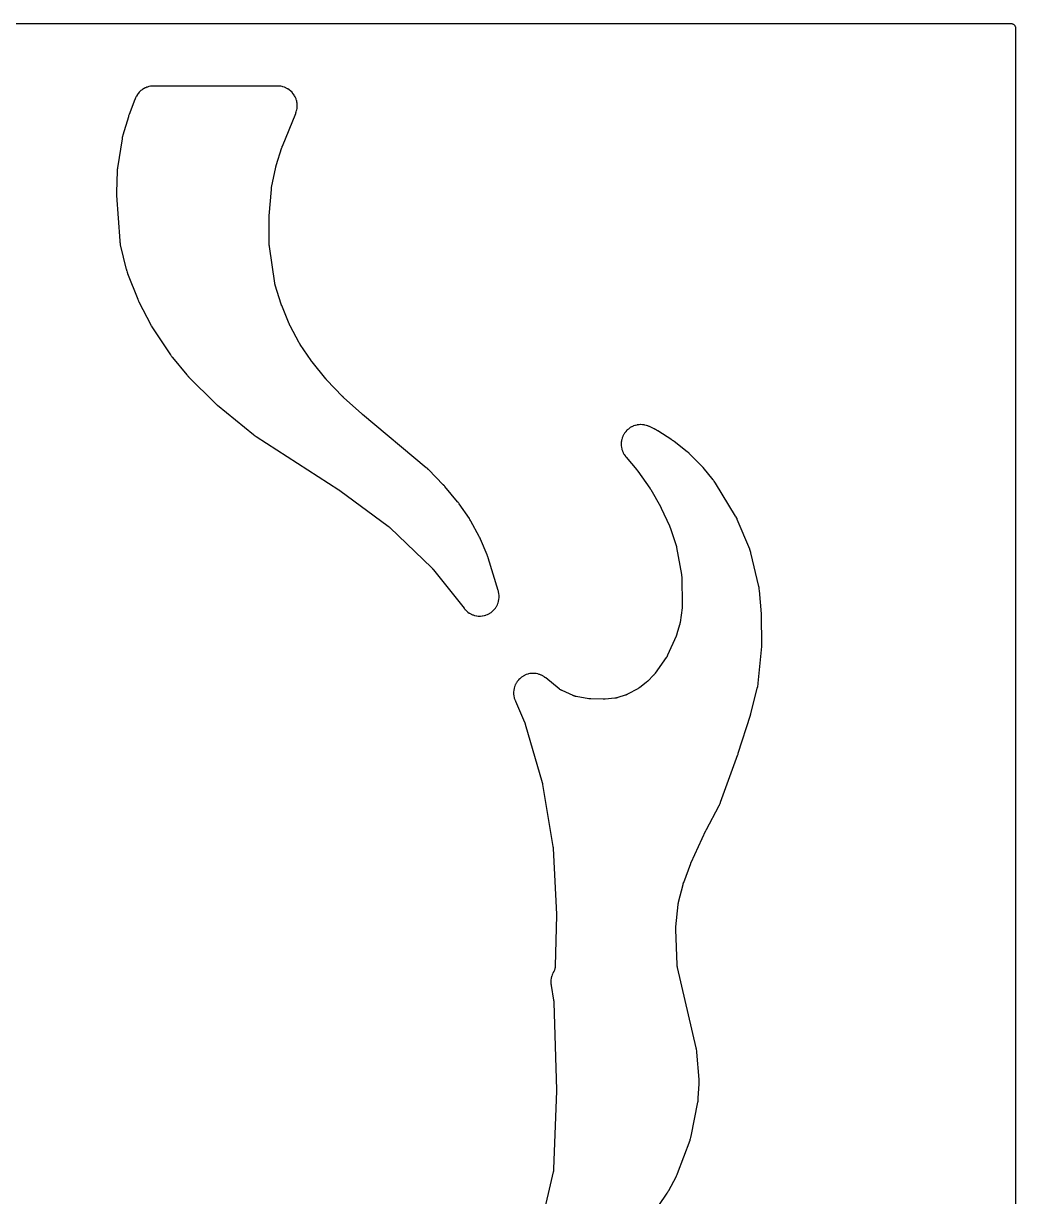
# Model space of a CAD drawing. Header units: millimetres. Extents: x 0 to 300, y 0 to 300.
# Drawn here: x 173.1 to 300, y 150 to 300.1 of the extents above; entities that cross this region are included whole.
import ezdxf

# ---------------------------------------------------------------- set-up
doc = ezdxf.new("R2010")
doc.units = ezdxf.units.MM
doc.layers.add('CUT', color=7, linetype='CONTINUOUS')

msp = doc.modelspace()

# ---------------------------------------------------------------- linework, layer by layer
at = {"layer": 'CUT'}
for points in [[(1.4375, 300.0625), (298.5266, 300.0625), (299.4119, 300.0625), (299.4853, 300.0589), (299.5435, 300.0503), (299.6005, 300.036), (299.6559, 300.0162), (299.7091, 299.991), (299.7595, 299.9608), (299.8068, 299.9257), (299.8503, 299.8863), (299.8898, 299.8427), (299.9249, 299.7954), (299.9551, 299.745), (299.9802, 299.6918), (300.0001, 299.6365), (300.0143, 299.5794), (300.023, 299.5212), (300.0266, 299.4478), (300.0266, 298.5625), (300.0266, 1.4375)], [(254.3849, 148.8399), (255.4506, 150.4505), (255.4584, 150.4626), (255.5081, 150.5418), (255.5156, 150.5541), (255.5756, 150.655), (255.5828, 150.6674), (255.6287, 150.7489), (255.6356, 150.7615), (256.5703, 152.5196), (256.5792, 152.537), (256.6352, 152.6512), (256.6435, 152.6689), (256.7091, 152.8144), (256.7168, 152.8324), (256.7653, 152.95), (256.7724, 152.9682), (258.364, 157.2204), (258.3682, 157.2319), (258.3946, 157.3073), (258.3986, 157.3189), (258.4136, 157.3646), (258.4208, 157.3881), (258.4643, 157.5417), (258.4705, 157.5655), (258.4817, 157.6122), (258.4845, 157.6242), (258.5015, 157.7022), (258.504, 157.7143), (259.3605, 162.0672), (259.3641, 162.0873), (259.3852, 162.2182), (259.3882, 162.2384), (259.4091, 162.4036), (259.4113, 162.4239), (259.4235, 162.556), (259.4251, 162.5763), (259.5333, 164.436), (259.5342, 164.4569), (259.5374, 164.5931), (259.5375, 164.6141), (259.5355, 164.7849), (259.5349, 164.8059), (259.5285, 164.942), (259.5272, 164.9629), (259.2415, 168.4558), (259.2393, 168.4777), (259.2224, 168.6197), (259.2194, 168.6415), (259.1917, 168.8186), (259.1879, 168.8403), (259.1607, 168.9806), (259.1561, 169.0022), (256.7638, 179.2984), (256.7615, 179.3087), (256.758, 179.3248), (256.7525, 179.3514), (256.7458, 179.3872), (256.7404, 179.4191), (256.7365, 179.4444), (256.7344, 179.4589), (256.7337, 179.4643), (256.73, 179.4959), (256.723, 179.5662), (256.7198, 179.6084), (256.7191, 179.6227), (256.7186, 179.6333), (256.5377, 184.1582), (256.5372, 184.1744), (256.5364, 184.2123), (256.5361, 184.2285), (256.5361, 184.2483), (256.5362, 184.2646), (256.5367, 184.3025), (256.5371, 184.3187), (256.5377, 184.3373), (256.5383, 184.3535), (256.5402, 184.3914), (256.5412, 184.4076), (256.5426, 184.4273), (256.5438, 184.4435), (256.5471, 184.4813), (256.5486, 184.4975), (256.8468, 187.3429), (256.8487, 187.3591), (256.8533, 187.3968), (256.8554, 187.4129), (256.8582, 187.4326), (256.8607, 187.4487), (256.8667, 187.4862), (256.8694, 187.5022), (256.8727, 187.5206), (256.8757, 187.5366), (256.883, 187.5738), (256.8863, 187.5898), (256.8905, 187.6092), (256.8941, 187.625), (256.9028, 187.662), (256.9067, 187.6778), (257.4784, 189.9251), (257.4814, 189.9368), (257.4887, 189.9639), (257.4919, 189.9755), (257.4959, 189.9896), (257.4993, 190.0012), (257.5073, 190.0281), (257.5108, 190.0396), (257.5149, 190.0528), (257.5186, 190.0643), (257.5273, 190.091), (257.5311, 190.1024), (257.5359, 190.1163), (257.5398, 190.1276), (257.5493, 190.1541), (257.5534, 190.1654), (258.4531, 192.5845), (258.4556, 192.591), (258.4613, 192.606), (258.4638, 192.6124), (258.4698, 192.6278), (258.4729, 192.6357), (258.4802, 192.654), (258.4834, 192.6618), (258.4871, 192.6709), (258.4904, 192.6787), (258.4981, 192.697), (258.5014, 192.7048), (258.5031, 192.7087), (258.5072, 192.7179), (258.5167, 192.7393), (258.5209, 192.7485), (260.4027, 196.8366), (260.405, 196.8415), (260.4103, 196.8529), (260.4126, 196.8578), (260.4181, 196.8693), (260.4209, 196.8752), (260.4276, 196.889), (260.4305, 196.8949), (260.4338, 196.9017), (260.4368, 196.9077), (260.4437, 196.9214), (260.4463, 196.9266), (260.452, 196.9376), (260.4602, 196.9534), (260.4639, 196.9603), (262.0547, 199.9429), (262.0644, 199.9618), (262.125, 200.0858), (262.134, 200.1051), (262.2045, 200.2633), (262.2128, 200.2829), (262.2645, 200.411), (262.2721, 200.4308), (264.4938, 206.5492), (264.4958, 206.5547), (264.5093, 206.5931), (264.5114, 206.599), (264.5277, 206.647), (264.5297, 206.6529), (264.5422, 206.691), (264.5442, 206.6972), (266.0934, 211.5857), (266.0957, 211.5931), (266.1113, 211.6446), (266.1136, 211.6526), (266.1322, 211.7172), (266.1344, 211.725), (266.1484, 211.7763), (266.1506, 211.7847), (267.0207, 215.1637), (267.0236, 215.1753), (267.0416, 215.2514), (267.0442, 215.2631), (267.0541, 215.309), (267.0587, 215.3326), (267.0854, 215.4866), (267.0891, 215.5103), (267.0952, 215.5569), (267.0967, 215.5688), (267.1054, 215.6465), (267.1066, 215.6584), (267.5376, 220.3436), (267.5387, 220.3584), (267.5452, 220.4547), (267.546, 220.4695), (267.5511, 220.5906), (267.5516, 220.6054), (267.5533, 220.7019), (267.5533, 220.7168), (267.5278, 224.2233), (267.5276, 224.2353), (267.5255, 224.3136), (267.525, 224.3256), (267.5203, 224.4238), (267.5196, 224.4359), (267.5144, 224.514), (267.5134, 224.526), (267.2508, 227.517), (267.2485, 227.5383), (267.2313, 227.677), (267.2283, 227.6982), (267.2005, 227.8712), (267.1967, 227.8924), (267.1697, 228.0294), (267.1651, 228.0504), (266.1595, 232.3279), (266.1566, 232.3398), (266.1368, 232.417), (266.1336, 232.4289), (266.1207, 232.4751), (266.1136, 232.4986), (266.0646, 232.6502), (266.0566, 232.6734), (266.04, 232.7184), (266.0356, 232.7299), (266.0065, 232.8041), (266.0019, 232.8155), (264.4159, 236.6253), (264.4116, 236.6353), (264.3811, 236.7049), (264.3765, 236.7153), (264.3557, 236.7605), (264.3452, 236.7821), (264.2773, 236.9154), (264.2664, 236.9357), (264.2468, 236.9707), (264.2414, 236.9801), (264.2036, 237.045), (264.1974, 237.0555), (261.6346, 241.2502), (261.6236, 241.2675), (261.5505, 241.3786), (261.5389, 241.3955), (261.4424, 241.5317), (261.4302, 241.5482), (261.3496, 241.654), (261.3369, 241.6701), (260.052, 243.243), (260.0424, 243.2545), (259.9791, 243.3282), (259.9692, 243.3394), (259.8874, 243.4299), (259.8773, 243.4409), (259.8103, 243.5113), (259.7999, 243.522), (258.3515, 244.9726), (258.3381, 244.9856), (258.2497, 245.0688), (258.2359, 245.0814), (258.1217, 245.1823), (258.1076, 245.1945), (258.0141, 245.272), (257.9996, 245.2837), (256.3155, 246.5951), (256.3048, 246.6032), (256.2351, 246.655), (256.2243, 246.6628), (256.1354, 246.7259), (256.1244, 246.7335), (256.0525, 246.7822), (256.0414, 246.7895), (254.2318, 247.9559), (254.2143, 247.9668), (254.099, 248.0356), (254.0811, 248.0459), (253.9335, 248.1272), (253.9153, 248.1368), (253.7955, 248.1975), (253.7769, 248.2066), (253.1619, 248.4922), (253.1487, 248.4981), (253.0624, 248.5357), (253.0491, 248.5413), (252.9967, 248.5626), (252.9697, 248.5729), (252.7946, 248.6344), (252.7392, 248.651), (252.5615, 248.6948), (252.5047, 248.7059), (252.3236, 248.7324), (252.266, 248.738), (252.0832, 248.7469), (252.0253, 248.747), (251.8425, 248.7382), (251.7849, 248.7327), (251.6038, 248.7063), (251.547, 248.6953), (251.3692, 248.6516), (251.3138, 248.6351), (251.1411, 248.5745), (251.0874, 248.5528), (250.9214, 248.4758), (250.8701, 248.449), (250.7122, 248.3564), (250.6638, 248.3248), (250.5155, 248.2174), (250.4704, 248.1812), (250.3332, 248.0601), (250.2917, 248.0197), (250.1668, 247.8859), (250.1294, 247.8418), (250.018, 247.6966), (249.985, 247.649), (249.8882, 247.4937), (249.8599, 247.4432), (249.7784, 247.2793), (249.7552, 247.2263), (249.6899, 247.0554), (249.6719, 247.0003), (249.6234, 246.8239), (249.6107, 246.7674), (249.5794, 246.5871), (249.5723, 246.5296), (249.5585, 246.3471), (249.557, 246.2893), (249.5608, 246.1063), (249.5649, 246.0486), (249.5863, 245.8668), (249.5959, 245.8097), (249.6348, 245.6309), (249.6498, 245.575), (249.7058, 245.4008), (249.7261, 245.3466), (249.7986, 245.1785), (249.8241, 245.1265), (249.9124, 244.9663), (249.9428, 244.917), (250.0476, 244.7639), (250.0645, 244.7404), (250.0987, 244.6953), (250.1075, 244.6839), (250.1662, 244.6103), (250.1753, 244.5991), (251.5627, 242.9411), (251.5674, 242.9355), (251.5781, 242.9224), (251.5827, 242.9168), (251.5937, 242.9033), (251.5993, 242.8963), (251.6122, 242.88), (251.6177, 242.873), (251.6241, 242.8648), (251.6295, 242.8577), (251.6422, 242.8411), (251.6476, 242.834), (251.6503, 242.8302), (251.6566, 242.8217), (251.6711, 242.8018), (251.6773, 242.7932), (253.2087, 240.6362), (253.2152, 240.627), (253.2302, 240.6054), (253.2365, 240.5961), (253.244, 240.5849), (253.2502, 240.5756), (253.2644, 240.5538), (253.2705, 240.5445), (253.2774, 240.5336), (253.2834, 240.5242), (253.2971, 240.502), (253.3029, 240.4924), (253.31, 240.4808), (253.3157, 240.4711), (253.3289, 240.4486), (253.3345, 240.439), (254.578, 238.2565), (254.5827, 238.2481), (254.5937, 238.2284), (254.5983, 238.22), (254.6039, 238.2096), (254.6085, 238.2011), (254.619, 238.1812), (254.6234, 238.1727), (254.6285, 238.1628), (254.6328, 238.1542), (254.6429, 238.1341), (254.6472, 238.1255), (254.6523, 238.1149), (254.6565, 238.1062), (254.6662, 238.0859), (254.6702, 238.0772), (255.7209, 235.7995), (255.7259, 235.7886), (255.7373, 235.763), (255.7421, 235.752), (255.7479, 235.7385), (255.7526, 235.7274), (255.7633, 235.7015), (255.7678, 235.6904), (255.7729, 235.6775), (255.7773, 235.6663), (255.7873, 235.6401), (255.7915, 235.6289), (255.7966, 235.6151), (255.8006, 235.6038), (255.81, 235.5774), (255.8139, 235.566), (256.5804, 233.2942), (256.5825, 233.2878), (256.5874, 233.2728), (256.5883, 233.27), (256.5973, 233.2407), (256.6144, 233.1817), (256.6199, 233.1614), (256.6267, 233.1329), (256.6432, 233.057), (256.6496, 233.0243), (257.2671, 229.5781), (257.2683, 229.571), (257.2711, 229.5545), (257.2716, 229.5515), (257.2764, 229.5197), (257.2848, 229.4556), (257.2873, 229.4335), (257.2898, 229.4028), (257.2947, 229.3212), (257.2961, 229.2861), (257.3743, 225.6046), (257.3744, 225.5955), (257.3746, 225.5813), (257.3746, 225.558), (257.3741, 225.527), (257.3733, 225.4994), (257.3723, 225.4774), (257.3716, 225.4649), (257.3713, 225.4602), (257.3693, 225.4331), (257.3639, 225.3728), (257.3599, 225.3368), (257.3583, 225.3246), (257.3571, 225.3156), (257.0942, 223.4509), (257.0919, 223.4353), (257.0861, 223.3991), (257.0835, 223.3836), (257.0802, 223.3648), (257.0773, 223.3493), (257.0703, 223.3133), (257.0671, 223.2979), (257.0634, 223.2803), (257.06, 223.265), (257.0517, 223.2293), (257.0481, 223.214), (257.0434, 223.1954), (257.0395, 223.1802), (257.03, 223.1448), (257.0258, 223.1297), (256.6957, 221.9807), (256.6912, 221.9654), (256.6803, 221.9298), (256.6755, 221.9146), (256.6694, 221.8962), (256.6644, 221.8811), (256.6522, 221.8459), (256.6469, 221.8309), (256.6406, 221.8138), (256.635, 221.7989), (256.6216, 221.7642), (256.6157, 221.7494), (256.6084, 221.7314), (256.6023, 221.7166), (256.5877, 221.6825), (256.5813, 221.6679), (255.4948, 219.2437), (255.4902, 219.2338), (255.4831, 219.2184), (255.471, 219.1932), (255.4541, 219.1596), (255.4386, 219.1301), (255.4259, 219.1069), (255.4185, 219.0937), (255.4158, 219.0889), (255.399, 219.0607), (255.3606, 218.9988), (255.3367, 218.9622), (255.3283, 218.9501), (255.3221, 218.9411), (253.9007, 216.9314), (253.8952, 216.9237), (253.8866, 216.9119), (253.8722, 216.8925), (253.8526, 216.8668), (253.8347, 216.8442), (253.8203, 216.8265), (253.812, 216.8165), (253.8089, 216.8128), (253.7903, 216.7914), (253.7484, 216.7446), (253.7227, 216.7171), (253.7138, 216.708), (253.7072, 216.7013), (252.9535, 215.9441), (252.9435, 215.9342), (252.92, 215.9113), (252.9098, 215.9015), (252.8974, 215.8897), (252.8871, 215.8802), (252.8628, 215.858), (252.8524, 215.8486), (252.8403, 215.8379), (252.8297, 215.8286), (252.8048, 215.8072), (252.794, 215.7982), (252.7808, 215.7872), (252.77, 215.7783), (252.7444, 215.7577), (252.7334, 215.7489), (251.9278, 215.1202), (251.9202, 215.1144), (251.9084, 215.1054), (251.8887, 215.0907), (251.862, 215.0715), (251.838, 215.0548), (251.8188, 215.0418), (251.8077, 215.0345), (251.8036, 215.0318), (251.7793, 215.0165), (251.7247, 214.9834), (251.6915, 214.9642), (251.6802, 214.9579), (251.6718, 214.9534), (250.3718, 214.2558), (250.3627, 214.251), (250.3485, 214.2436), (250.3249, 214.2317), (250.2929, 214.2163), (250.2644, 214.203), (250.2415, 214.1929), (250.2284, 214.1872), (250.2235, 214.1852), (250.1948, 214.1736), (250.1306, 214.1489), (250.0917, 214.135), (250.0785, 214.1306), (250.0687, 214.1274), (249.1336, 213.8288), (249.1219, 213.8252), (249.1061, 213.8204), (249.0589, 213.8074), (248.9796, 213.7879), (248.9444, 213.78), (248.9089, 213.7736), (248.8283, 213.7606), (248.7798, 213.7542), (248.7634, 213.7524), (248.7512, 213.7512), (247.5134, 213.6377), (247.5013, 213.6367), (247.4732, 213.6345), (247.4612, 213.6336), (247.4465, 213.6327), (247.4344, 213.632), (247.4063, 213.6305), (247.3942, 213.63), (247.3803, 213.6295), (247.3682, 213.6291), (247.3401, 213.6284), (247.328, 213.6282), (247.3132, 213.628), (247.3012, 213.628), (247.273, 213.628), (247.2609, 213.6282), (245.6846, 213.6532), (245.6774, 213.6534), (245.6608, 213.6538), (245.6577, 213.6539), (245.6254, 213.6553), (245.5608, 213.6594), (245.5387, 213.6611), (245.508, 213.6646), (245.427, 213.6755), (245.3924, 213.6808), (243.807, 213.9561), (243.7976, 213.9578), (243.7829, 213.9605), (243.759, 213.9652), (243.7278, 213.9718), (243.6999, 213.9782), (243.6959, 213.9792), (243.6471, 213.9927), (243.5812, 214.0129), (243.5193, 214.0344), (243.4762, 214.0511), (243.4407, 214.0658), (243.4293, 214.0708), (243.4207, 214.0746), (241.9827, 214.7228), (241.9739, 214.7268), (241.9604, 214.7331), (241.9382, 214.7438), (241.9087, 214.7585), (241.8826, 214.7719), (241.879, 214.7739), (241.8343, 214.7996), (241.7745, 214.8364), (241.719, 214.8734), (241.6808, 214.9011), (241.6496, 214.9247), (241.6396, 214.9325), (241.6321, 214.9385), (239.9018, 216.3367), (239.8902, 216.3459), (239.814, 216.4043), (239.8022, 216.4132), (239.7556, 216.4472), (239.7313, 216.464), (239.5731, 216.5679), (239.5222, 216.5979), (239.3569, 216.6845), (239.3033, 216.7093), (239.1302, 216.7793), (239.0744, 216.7987), (238.8953, 216.8514), (238.8379, 216.8652), (238.6544, 216.9), (238.596, 216.9081), (238.41, 216.9246), (238.351, 216.927), (238.1643, 216.9252), (238.1053, 216.9217), (237.9197, 216.9016), (237.8614, 216.8923), (237.6787, 216.854), (237.6215, 216.8391), (237.4435, 216.783), (237.3881, 216.7625), (237.2164, 216.6892), (237.1633, 216.6634), (236.9996, 216.5736), (236.9493, 216.5426), (236.7952, 216.4371), (236.7482, 216.4014), (236.6053, 216.2813), (236.562, 216.2411), (236.4316, 216.1075), (236.3924, 216.0633), (236.2758, 215.9176), (236.2412, 215.8697), (236.1394, 215.7132), (236.1097, 215.6621), (236.0238, 215.4964), (235.9993, 215.4427), (235.9301, 215.2692), (235.9109, 215.2134), (235.8591, 215.034), (235.8456, 214.9765), (235.8117, 214.7929), (235.8038, 214.7344), (235.7881, 214.5484), (235.786, 214.4894), (235.7887, 214.3027), (235.7925, 214.2437), (235.8135, 214.0582), (235.823, 213.9999), (235.8621, 213.8174), (235.8773, 213.7603), (235.935, 213.5801), (235.9447, 213.5522), (235.965, 213.4982), (235.9703, 213.4844), (236.0063, 213.3954), (236.0119, 213.3818), (237.173, 210.6968), (237.1785, 210.6838), (237.1911, 210.6535), (237.1964, 210.6404), (237.2027, 210.6244), (237.2078, 210.6113), (237.2194, 210.5805), (237.2243, 210.5673), (237.2297, 210.5521), (237.2344, 210.5388), (237.245, 210.5077), (237.2495, 210.4943), (237.2548, 210.478), (237.2591, 210.4646), (237.2687, 210.4332), (237.2728, 210.4197), (239.4346, 202.9833), (239.4383, 202.9705), (239.4465, 202.9405), (239.4499, 202.9277), (239.454, 202.912), (239.4572, 202.8991), (239.4646, 202.8689), (239.4676, 202.8559), (239.471, 202.841), (239.4739, 202.828), (239.4803, 202.7976), (239.483, 202.7846), (239.4861, 202.7687), (239.4886, 202.7556), (239.4941, 202.7251), (239.4964, 202.7119), (240.8133, 194.7845), (240.8153, 194.7718), (240.8198, 194.7424), (240.8216, 194.7297), (240.8238, 194.7143), (240.8254, 194.7016), (240.829, 194.672), (240.8305, 194.6594), (240.8321, 194.6448), (240.8334, 194.632), (240.8361, 194.6024), (240.8373, 194.5896), (240.8385, 194.5741), (240.8394, 194.5614), (240.8414, 194.5316), (240.8421, 194.5189), (241.2714, 186.1214), (241.2717, 186.1145), (241.2724, 186.0983), (241.2727, 186.0913), (241.2733, 186.0747), (241.2735, 186.0662), (241.274, 186.0463), (241.2742, 186.0377), (241.2744, 186.0279), (241.2745, 186.0193), (241.2746, 185.9994), (241.2747, 185.9908), (241.2746, 185.9865), (241.2746, 185.9763), (241.2742, 185.9527), (241.274, 185.9426), (241.114, 179.5088), (241.1137, 179.4963), (241.1125, 179.4672), (241.112, 179.4556), (241.1089, 179.4148), (241.1015, 179.3399), (241.0897, 179.2586), (241.0794, 179.2048), (241.0603, 179.1249), (241.0451, 179.0723), (241.0187, 178.9945), (240.9988, 178.9436), (240.9655, 178.8685), (240.9318, 178.8011), (240.9126, 178.7648), (240.8741, 178.6959), (240.867, 178.6828), (240.8398, 178.6311), (240.8265, 178.6042), (240.7458, 178.4303), (240.7233, 178.3748), (240.6612, 178.1962), (240.6444, 178.1388), (240.6003, 177.9549), (240.5893, 177.896), (240.5638, 177.7086), (240.5587, 177.649), (240.552, 177.46), (240.5529, 177.4002), (240.5652, 177.2088), (240.5679, 177.179), (240.5745, 177.121), (240.5764, 177.1061), (240.5899, 177.0098), (240.5921, 176.995), (240.9, 175.1347), (240.9024, 175.1197), (240.9076, 175.0847), (240.9097, 175.0696), (240.9121, 175.0513), (240.9139, 175.0362), (240.9179, 175.0011), (240.9195, 174.986), (240.9212, 174.9687), (240.9226, 174.9536), (240.9254, 174.9183), (240.9265, 174.9031), (240.9276, 174.8847), (240.9284, 174.8695), (240.9301, 174.8342), (240.9306, 174.819), (241.256, 163.6622), (241.2562, 163.6563), (241.2565, 163.6426), (241.2566, 163.6368), (241.2568, 163.6227), (241.2569, 163.6155), (241.257, 163.5987), (241.2571, 163.5914), (241.2571, 163.5831), (241.257, 163.5759), (241.2569, 163.559), (241.2568, 163.5517), (241.2567, 163.5481), (241.2566, 163.5395), (241.2561, 163.5195), (241.2558, 163.511), (240.9043, 153.494), (240.9039, 153.483), (240.9031, 153.466), (240.9013, 153.4381), (240.8984, 153.4007), (240.8951, 153.3675), (240.8921, 153.3412), (240.8902, 153.3262), (240.8895, 153.3206), (240.8846, 153.2882), (240.8723, 153.2163), (240.864, 153.1734), (240.8608, 153.159), (240.8584, 153.1484), (239.3937, 146.876)]]:
    msp.add_lwpolyline(points, dxfattribs=at)
msp.add_lwpolyline([(187.3651, 290.4545), (187.3606, 290.4433), (187.3323, 290.3704), (187.328, 290.3591), (187.3241, 290.3482), (187.3214, 290.3409), (187.3151, 290.3241), (187.3123, 290.3168), (186.5799, 288.4137), (186.5759, 288.4032), (186.5491, 288.3293), (186.5451, 288.3179), (186.5135, 288.2252), (186.5098, 288.214), (186.4863, 288.1402), (186.4825, 288.1281), (185.7842, 285.766), (185.779, 285.7473), (185.7473, 285.6259), (185.7427, 285.6071), (185.7079, 285.4536), (185.7039, 285.4347), (185.6801, 285.3114), (185.6768, 285.2924), (185.0873, 281.608), (185.0847, 281.5898), (185.0694, 281.4713), (185.0673, 281.453), (185.0528, 281.3038), (185.0513, 281.2855), (185.0433, 281.1662), (185.0424, 281.1479), (184.9456, 278.4662), (184.9453, 278.45), (184.9443, 278.3451), (184.9444, 278.329), (184.9467, 278.1973), (184.9472, 278.1812), (184.9519, 278.0764), (184.9528, 278.0603), (185.3675, 272.276), (185.3686, 272.2636), (185.3761, 272.1827), (185.3773, 272.1702), (185.3829, 272.1217), (185.3862, 272.0969), (185.4113, 271.9364), (185.4156, 271.9118), (185.4252, 271.8639), (185.4277, 271.8516), (185.4453, 271.7723), (185.4481, 271.7601), (186.2176, 268.592), (186.2228, 268.5719), (186.2593, 268.4418), (186.2652, 268.4218), (186.3165, 268.2602), (186.3232, 268.2405), (186.3686, 268.1132), (186.3759, 268.0938), (187.6857, 264.7849), (187.6912, 264.7715), (187.7282, 264.6844), (187.734, 264.6711), (187.783, 264.5629), (187.7892, 264.5497), (187.8303, 264.4645), (187.8368, 264.4515), (189.3512, 261.4993), (189.3592, 261.4842), (189.4128, 261.3868), (189.4212, 261.3719), (189.4919, 261.2516), (189.5007, 261.237), (189.5597, 261.1428), (189.569, 261.1284), (191.8867, 257.6519), (191.8957, 257.6389), (191.9551, 257.5547), (191.9644, 257.5419), (192.0417, 257.4382), (192.0513, 257.4256), (192.1151, 257.3447), (192.125, 257.3324), (193.9559, 255.1307), (193.9648, 255.1202), (194.0235, 255.0528), (194.0327, 255.0425), (194.1083, 254.9596), (194.1177, 254.9495), (194.1795, 254.8849), (194.1891, 254.8751), (197.5822, 251.482), (197.5932, 251.4713), (197.6655, 251.4026), (197.6767, 251.3922), (197.7697, 251.3083), (197.7812, 251.2982), (197.857, 251.2332), (197.8687, 251.2234), (202.4747, 247.4754), (202.4878, 247.465), (202.5741, 247.3987), (202.5876, 247.3886), (202.6982, 247.3084), (202.7119, 247.2988), (202.8018, 247.2374), (202.8157, 247.2281), (213.419, 240.4111), (213.424, 240.4078), (213.4356, 240.4003), (213.4406, 240.397), (213.4525, 240.3892), (213.4585, 240.3851), (213.4727, 240.3756), (213.4787, 240.3715), (213.4857, 240.3667), (213.4917, 240.3626), (213.5057, 240.3528), (213.5117, 240.3486), (213.5147, 240.3464), (213.5217, 240.3414), (213.5381, 240.3295), (213.5451, 240.3244), (219.719, 235.7626), (219.7305, 235.7539), (219.7574, 235.7334), (219.7688, 235.7245), (219.7826, 235.7136), (219.7938, 235.7046), (219.8199, 235.6833), (219.831, 235.6741), (219.8437, 235.6634), (219.8547, 235.654), (219.8801, 235.6318), (219.8909, 235.6222), (219.904, 235.6105), (219.9147, 235.6007), (219.9394, 235.5778), (219.9499, 235.5678), (225.3081, 230.4258), (225.3191, 230.4152), (225.3444, 230.3901), (225.3551, 230.3792), (225.3681, 230.3659), (225.3786, 230.3549), (225.4031, 230.3289), (225.4134, 230.3177), (225.4252, 230.3048), (225.4354, 230.2934), (225.4589, 230.2666), (225.4689, 230.2551), (225.481, 230.2409), (225.4907, 230.2291), (225.5133, 230.2016), (225.5229, 230.1897), (229.4413, 225.2465), (229.4507, 225.235), (229.5124, 225.1609), (229.5221, 225.1496), (229.5602, 225.106), (229.5804, 225.0842), (229.7126, 224.9476), (229.756, 224.9071), (229.8991, 224.7858), (229.9462, 224.7498), (230.1006, 224.6433), (230.1511, 224.612), (230.3153, 224.5213), (230.3686, 224.4952), (230.5409, 224.4212), (230.5965, 224.4005), (230.7753, 224.3438), (230.8327, 224.3287), (231.0162, 224.2899), (231.0748, 224.2806), (231.2613, 224.2601), (231.3205, 224.2566), (231.5081, 224.2547), (231.5674, 224.257), (231.7542, 224.2737), (231.813, 224.2818), (231.9972, 224.3168), (232.0549, 224.3308), (232.2348, 224.3838), (232.2909, 224.4034), (232.4647, 224.4739), (232.5185, 224.4989), (232.6845, 224.5863), (232.7355, 224.6165), (232.8921, 224.7198), (232.9399, 224.7549), (233.0855, 224.8732), (233.1296, 224.9129), (233.2628, 225.0449), (233.3028, 225.0888), (233.4223, 225.2334), (233.4578, 225.2809), (233.5624, 225.4366), (233.593, 225.4874), (233.6818, 225.6527), (233.7072, 225.7063), (233.7792, 225.8795), (233.7992, 225.9354), (233.8537, 226.1148), (233.8681, 226.1724), (233.9047, 226.3564), (233.9133, 226.4151), (233.9315, 226.6018), (233.9343, 226.6611), (233.9339, 226.8486), (233.9309, 226.9079), (233.912, 227.0945), (233.9031, 227.1532), (233.8654, 227.3396), (233.8588, 227.3685), (233.8445, 227.4246), (233.8406, 227.439), (233.8145, 227.5318), (233.8104, 227.5461), (232.5266, 231.7149), (232.522, 231.7291), (232.4913, 231.8209), (232.4864, 231.835), (232.4449, 231.9492), (232.4396, 231.9631), (232.4043, 232.0532), (232.3987, 232.067), (231.5402, 234.1088), (231.5344, 234.1223), (231.4952, 234.2095), (231.489, 234.2229), (231.4371, 234.3311), (231.4305, 234.3443), (231.3871, 234.4295), (231.3802, 234.4425), (230.3315, 236.38), (230.3238, 236.3938), (230.2725, 236.4829), (230.2645, 236.4965), (230.1972, 236.6065), (230.1888, 236.6199), (230.1329, 236.7061), (230.1241, 236.7193), (228.8292, 238.6058), (228.8211, 238.6174), (228.7673, 238.6919), (228.7589, 238.7033), (228.6891, 238.7953), (228.6804, 238.8065), (228.6232, 238.8785), (228.6142, 238.8894), (226.999, 240.8232), (226.9909, 240.8327), (226.9376, 240.8939), (226.9293, 240.9033), (226.8607, 240.9787), (226.8522, 240.9879), (226.7964, 241.0468), (226.7877, 241.0558), (224.8773, 242.9902), (224.8671, 243.0004), (224.7995, 243.0655), (224.789, 243.0754), (224.7023, 243.1552), (224.6915, 243.1649), (224.6209, 243.2267), (224.6099, 243.2361), (216.4324, 250.0593), (216.4237, 250.0667), (216.415, 250.074), (216.4044, 250.083), (216.3977, 250.0889), (216.3872, 250.098), (216.3821, 250.1024), (216.3788, 250.1054), (216.3702, 250.113), (216.3665, 250.1163), (214.0115, 252.2331), (214.0062, 252.2379), (213.9939, 252.2491), (213.9886, 252.2539), (213.9761, 252.2656), (213.9697, 252.2716), (213.9548, 252.2856), (213.9485, 252.2917), (213.9412, 252.2987), (213.9349, 252.3049), (213.9203, 252.3193), (213.914, 252.3255), (213.9108, 252.3287), (213.9035, 252.3361), (213.8866, 252.3535), (213.8794, 252.361), (211.8574, 254.486), (211.8525, 254.4912), (211.8412, 254.5032), (211.8364, 254.5084), (211.8251, 254.5207), (211.8193, 254.5271), (211.8057, 254.542), (211.8, 254.5484), (211.7934, 254.5559), (211.7876, 254.5624), (211.7744, 254.5777), (211.7687, 254.5842), (211.7658, 254.5876), (211.7592, 254.5955), (211.7439, 254.6138), (211.7374, 254.6217), (209.9963, 256.7588), (209.9898, 256.767), (209.9745, 256.7862), (209.968, 256.7945), (209.9603, 256.8044), (209.954, 256.8126), (209.9393, 256.832), (209.9331, 256.8403), (209.9259, 256.8499), (209.9198, 256.8584), (209.9055, 256.8781), (209.8995, 256.8866), (209.8921, 256.897), (209.8862, 256.9056), (209.8724, 256.9256), (209.8665, 256.9342), (208.4756, 259.008), (208.4694, 259.0172), (208.4552, 259.039), (208.4492, 259.0484), (208.4419, 259.0598), (208.436, 259.0693), (208.4224, 259.0913), (208.4166, 259.1009), (208.41, 259.1118), (208.4043, 259.1214), (208.3912, 259.1438), (208.3856, 259.1535), (208.3789, 259.1653), (208.3735, 259.175), (208.3609, 259.1977), (208.3556, 259.2075), (207.1793, 261.4029), (207.174, 261.413), (207.1617, 261.4367), (207.1565, 261.4469), (207.1502, 261.4593), (207.1452, 261.4696), (207.1335, 261.4936), (207.1285, 261.5039), (207.1229, 261.5158), (207.1181, 261.5261), (207.107, 261.5504), (207.1023, 261.5608), (207.0967, 261.5736), (207.0922, 261.5841), (207.0817, 261.6086), (207.0773, 261.6191), (206.113, 263.9631), (206.1094, 263.972), (206.1012, 263.9928), (206.0977, 264.0017), (206.0934, 264.0126), (206.09, 264.0215), (206.0822, 264.0425), (206.0789, 264.0515), (206.0751, 264.0618), (206.0719, 264.0709), (206.0645, 264.092), (206.0614, 264.101), (206.0576, 264.1121), (206.0546, 264.1212), (206.0477, 264.1424), (206.0448, 264.1515), (205.2804, 266.5785), (205.2777, 266.5871), (205.2736, 266.6005), (205.2672, 266.6228), (205.2589, 266.6527), (205.252, 266.6794), (205.2468, 266.7006), (205.2439, 266.7128), (205.2429, 266.7174), (205.2373, 266.7438), (205.2256, 266.8029), (205.2193, 266.8385), (205.2174, 266.8506), (205.2161, 266.8595), (204.5367, 271.5254), (204.5346, 271.5407), (204.53, 271.5764), (204.5282, 271.5917), (204.5261, 271.6104), (204.5245, 271.6258), (204.5212, 271.6617), (204.5199, 271.6771), (204.5185, 271.6947), (204.5175, 271.7101), (204.5154, 271.7461), (204.5146, 271.7615), (204.5138, 271.7803), (204.5133, 271.7957), (204.5124, 271.8318), (204.5122, 271.8472), (204.4871, 275.256), (204.4871, 275.2664), (204.4872, 275.2906), (204.4873, 275.301), (204.4875, 275.3137), (204.4877, 275.3241), (204.4884, 275.3483), (204.4887, 275.3587), (204.4892, 275.3707), (204.4897, 275.3811), (204.4909, 275.4053), (204.4915, 275.4157), (204.4922, 275.4283), (204.4929, 275.4387), (204.4947, 275.4629), (204.4955, 275.4733), (204.7796, 278.8052), (204.7808, 278.8183), (204.7839, 278.849), (204.7853, 278.8622), (204.7871, 278.8782), (204.7888, 278.8913), (204.7927, 278.9219), (204.7945, 278.935), (204.7967, 278.95), (204.7987, 278.9631), (204.8035, 278.9935), (204.8057, 279.0065), (204.8085, 279.0224), (204.8109, 279.0354), (204.8166, 279.0657), (204.8192, 279.0787), (205.3536, 281.6816), (205.356, 281.6928), (205.3617, 281.7189), (205.3643, 281.7301), (205.3674, 281.7438), (205.3701, 281.7549), (205.3765, 281.7809), (205.3793, 281.792), (205.3826, 281.8048), (205.3855, 281.8159), (205.3926, 281.8417), (205.3957, 281.8527), (205.3995, 281.8662), (205.4027, 281.8772), (205.4104, 281.9028), (205.4138, 281.9138), (206.1339, 284.2053), (206.1367, 284.214), (206.1432, 284.2342), (206.1461, 284.2428), (206.1496, 284.2533), (206.1526, 284.2619), (206.1596, 284.282), (206.1626, 284.2906), (206.1662, 284.3005), (206.1693, 284.309), (206.1767, 284.3289), (206.1799, 284.3374), (206.1838, 284.3478), (206.1871, 284.3563), (206.1949, 284.3761), (206.1983, 284.3845), (207.8928, 288.5616), (207.8981, 288.5753), (207.9318, 288.6645), (207.9368, 288.6783), (207.9557, 288.7324), (207.9647, 288.7603), (208.0181, 288.9406), (208.0319, 288.9976), (208.0669, 289.1797), (208.0751, 289.2378), (208.0922, 289.4224), (208.0947, 289.481), (208.0936, 289.6665), (208.0904, 289.725), (208.0712, 289.9095), (208.0623, 289.9675), (208.0252, 290.1492), (208.0107, 290.206), (207.956, 290.3832), (207.936, 290.4383), (207.8643, 290.6094), (207.839, 290.6623), (207.7509, 290.8255), (207.7206, 290.8757), (207.617, 291.0295), (207.5819, 291.0765), (207.4638, 291.2195), (207.4243, 291.2628), (207.2928, 291.3936), (207.2492, 291.4328), (207.1055, 291.5501), (207.0583, 291.585), (206.9039, 291.6877), (206.8536, 291.7177), (206.6899, 291.8049), (206.6368, 291.8299), (206.4654, 291.9006), (206.4101, 291.9203), (206.2326, 291.9739), (206.1757, 291.9882), (205.9938, 292.0242), (205.9358, 292.0328), (205.7486, 292.0512), (205.7194, 292.0533), (205.6622, 292.0561), (205.6475, 292.0567), (205.5522, 292.059), (205.5375, 292.0592), (189.7584, 292.0611), (189.7442, 292.0609), (189.6521, 292.0588), (189.638, 292.0583), (189.5827, 292.0557), (189.5545, 292.0537), (189.3737, 292.0366), (189.3176, 292.0286), (189.1417, 291.995), (189.0866, 291.9817), (188.9147, 291.9317), (188.8611, 291.9133), (188.6946, 291.8473), (188.643, 291.8239), (188.4835, 291.7425), (188.4343, 291.7144), (188.2832, 291.6182), (188.2369, 291.5856), (188.0955, 291.4757), (188.0525, 291.4388), (187.9221, 291.316), (187.8827, 291.2753), (187.7645, 291.1407), (187.7292, 291.0965), (187.6242, 290.9514), (187.5932, 290.904), (187.5023, 290.7496), (187.4759, 290.6995), (187.399, 290.5351), (187.3876, 290.5091)], close=True, dxfattribs=at)

doc.saveas('drawing.dxf')
